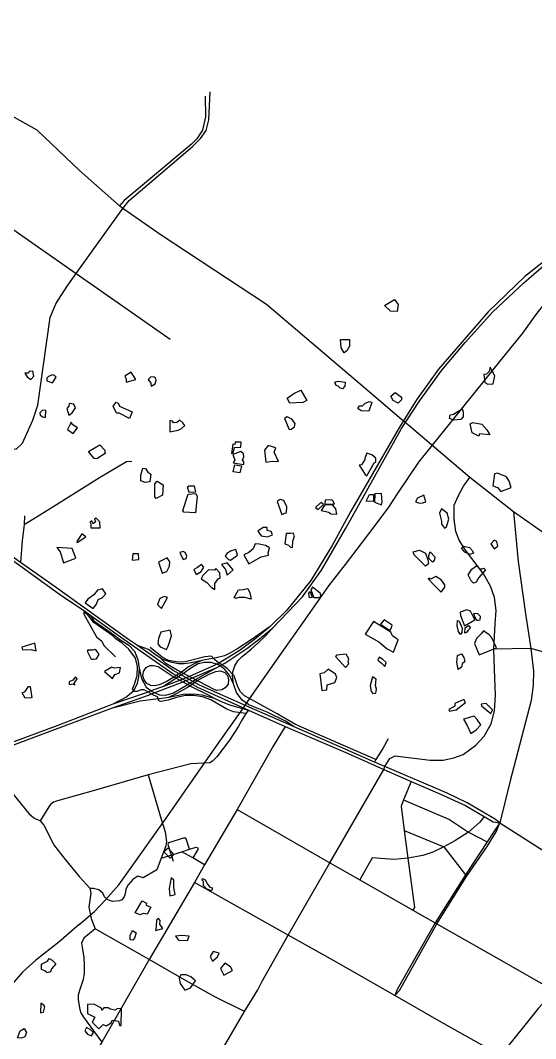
# Model space of a CAD drawing. Header units: millimetres. Extents: x 170 to 95391, y -643 to 69125.
# Drawn here: x 56792 to 59911, y 21132 to 27292 of the extents above; entities that cross this region are included whole.
import ezdxf

# ---------------------------------------------------------------- set-up
doc = ezdxf.new("R2010")
doc.units = ezdxf.units.MM
for name, color, linetype in [('railways', 4, 'Continuous'), ('roads_1', 1, 'Continuous'), ('roads_2', 2, 'Continuous'), ('roads_3', 3, 'Continuous'), ('water', 7, 'Continuous')]:
    doc.layers.add(name, color=color, linetype=linetype)

msp = doc.modelspace()

# ---------------------------------------------------------------- linework, layer by layer
at = {"layer": 'railways'}
for points in [[(59736.44, 25280.32), (59834.51, 25399.87), (59913.39, 25511.73), (59995.93, 25616.05), (60105.39, 25746.77), (60164.05, 25808.42)], [(59074.86, 24426.73), (59204.26, 24619.21), (59736.44, 25280.32)], [(58193.59, 23207.24), (58372.96, 23463.66), (58503.85, 23649.39), (58658.77, 23870.87), (58759, 24000.65), (58934.52, 24227.13), (59022.85, 24347.77), (59074.86, 24426.73)], [(57148.13, 21821.28), (57240.8, 21901.47), (57307.69, 21970.59), (57387.08, 22062.14), (57547.83, 22286.32), (57683.43, 22479.19), (57836.31, 22697.65), (58000.08, 22930.37), (58127.47, 23113.7), (58193.59, 23207.24)], [(57148.13, 21821.28), (57023.86, 21714.7), (56884.65, 21606.19), (56805.47, 21534.23), (56702.64, 21417.12), (56647.99, 21334.6), (56574.55, 21215.36), (56511.99, 21096.66), (56423.26, 20929.41), (56308.97, 20717.3), (56202.37, 20512.16), (56103.89, 20338.43), (56057.04, 20278.24), (55987.43, 20190.71), (55919.58, 20121.72)]]:
    msp.add_lwpolyline(points, dxfattribs=at)
at = {"layer": 'roads_1'}
for points in [[(61592.38, 27292.23), (61523.51, 27152.53), (61410.17, 26978.33), (61290.97, 26848.18), (61130.62, 26717.31), (60702.72, 26394.4), (60174.1, 26000.62), (59845.15, 25743.04), (59623.47, 25528.7), (59322.66, 25182.88), (59189.04, 24997.12), (59086.83, 24831.57), (58790.7, 24318.14), (58679.1, 24114.88), (58549.98, 23902.92), (58405.67, 23723.81), (58304.73, 23625.19)], [(58028.91, 23402.53), (58168.7, 23496.67), (58238.95, 23549.59), (58320.93, 23617.64), (58499.88, 23805), (58614.22, 23964.87), (58762.18, 24219.7), (59099.54, 24822.93), (59206.25, 24985.38), (59343.18, 25176.59), (59485.32, 25343.41), (59652.27, 25528.49), (59838.7, 25705.22), (60005.34, 25848.32), (60217.37, 26010.54), (60420.03, 26159.52), (60850.64, 26487.81), (61213.15, 26752.55), (61314.56, 26838.81), (61429.62, 26964.9), (61529.4, 27114.62), (61585.73, 27225.76), (61609.23, 27283.68)], [(57212.65, 23695.96), (57237.07, 23658.92), (57335.33, 23590.63), (57400.19, 23542.41), (57449.28, 23511.12), (57482.03, 23476.02), (57503.33, 23424.56), (57511.07, 23373.7), (57507.18, 23320.11), (57499.06, 23280.62), (57483.48, 23246.06)], [(58304.73, 23625.19), (58188.27, 23544.75), (58102.97, 23487.53), (58059.68, 23463.42), (58027.68, 23448.29), (57976.04, 23435.24)], [(58304.73, 23625.19), (58208.88, 23546.08), (58115.58, 23477.8), (58008.1, 23412.15)], [(58078.41, 23351.18), (58089.47, 23386.93), (58108.21, 23417.51), (58135.15, 23442.9), (58188.99, 23488.56), (58229.27, 23524.48), (58276, 23568.79), (58320.93, 23617.64)], [(57865.97, 23299.39), (57939.42, 23337.88), (57974.92, 23353.36), (58003.23, 23356.22), (58028.99, 23346.94), (58045.73, 23329.28), (58052.22, 23302.62), (58048.95, 23277.06), (58031.79, 23253.12), (58010.72, 23242.14), (57981.89, 23238.78), (57964.85, 23243.89), (57740.91, 23360.22), (57672.81, 23401.66), (57639.09, 23433.13), (57601.73, 23459.01), (57567.05, 23485.51), (57500.36, 23510.05)], [(57953.48, 23431.44), (57891.05, 23419.49), (57827.66, 23404.61), (57783.38, 23399.31), (57748.4, 23398.54), (57700.12, 23408.63), (57665.35, 23422.32), (57639.09, 23433.13)], [(57891.05, 23419.49), (57847.19, 23401.91), (57810.1, 23381.83), (57773.27, 23352.8)], [(57976.04, 23435.24), (57953.48, 23431.44)], [(58008.1, 23412.15), (57961.8, 23387.69)], [(57511.07, 23373.7), (57524.59, 23310.77), (57552.91, 23258.73), (57590.37, 23231.44), (57633.85, 23212.06), (57671.89, 23209.72), (57719.43, 23224.34), (57786.5, 23264.66)], [(57714.95, 23313.95), (57674.03, 23290.07), (57632.75, 23271.96), (57603.38, 23266.55), (57581.89, 23267.85), (57557.3, 23280.83), (57540.88, 23301.81), (57532.84, 23326.95), (57537.67, 23353.02), (57553.79, 23376.45), (57578.16, 23388.68), (57597.71, 23390.06), (57625.34, 23383.6), (57710.45, 23326.73), (57824.65, 23261.95), (57929.22, 23212.54), (57965.59, 23191.29)], [(57773.27, 23352.8), (57714.95, 23313.95)], [(58080.94, 23277.96), (58057.16, 23330.86), (58028.51, 23365.75), (57991.26, 23392.26), (57947.03, 23407.31), (57905.87, 23407.61), (57868.25, 23398.17), (57823.83, 23373.42), (57785.14, 23345.68)], [(57961.8, 23387.69), (57818.79, 23324.47)], [(57833.34, 23313.66), (57981.17, 23377.69)], [(57852.65, 23305.12), (57981.17, 23377.69)], [(57981.17, 23377.69), (58028.91, 23402.53)], [(58075.05, 23329.58), (58078.41, 23351.18)], [(57745.58, 23295.15), (57657.45, 23262.43), (57594.36, 23239.02)], [(57726.73, 23306.7), (57657.45, 23262.43)], [(57785.14, 23345.68), (57726.73, 23306.7)], [(57818.79, 23324.47), (57745.58, 23295.15)], [(57761.49, 23284.67), (57833.34, 23313.66)], [(57786.5, 23264.66), (57852.65, 23305.12)], [(57801.36, 23256.88), (57865.97, 23299.39)], [(58449.76, 23017.93), (58396.71, 23052.29), (58284.93, 23107.03), (58175.59, 23151.74), (58134.74, 23178.78), (58099.09, 23226.65), (58080.94, 23277.96), (58075.05, 23329.58)], [(57483.48, 23246.06), (57465.83, 23225.21)], [(57594.36, 23239.02), (57546.19, 23221.17)], [(57567.54, 23210.12), (57612.48, 23226.96)], [(57612.48, 23226.96), (57761.49, 23284.67)], [(57690.83, 23196.79), (57741.01, 23221.62), (57801.36, 23256.88)], [(57546.19, 23221.17), (57352.32, 23155.78), (57018.76, 23025.71), (56713.38, 22913.34), (56419.46, 22821.39), (56044.23, 22726.96), (55679.57, 22670.35), (55291.4, 22634.42), (54908.41, 22602.55), (54559.35, 22569.4), (54200.04, 22541.47), (53764.51, 22502.88), (53227.07, 22458.97), (52887.07, 22448.43), (52636.45, 22449.89), (52457.39, 22460.63), (52101.69, 22492.43), (51701.74, 22530.43), (51298.61, 22556.18), (50950.76, 22545.67), (50583.08, 22502.57), (50178.06, 22423.95), (49865.84, 22368.13)], [(51989.5, 22487.19), (52093.64, 22477.48), (52458.36, 22444.24), (52633.39, 22435.25), (52897.75, 22425.2), (53262.99, 22447.43), (53553.3, 22466.66), (53938.36, 22498.47), (54441.85, 22543.7), (54894.89, 22584.23), (55451.88, 22631.14), (55689.72, 22651.85), (56012.16, 22704.69), (56224.47, 22752.21), (56459.51, 22811.86), (56697.77, 22889.92), (57350.05, 23131.97), (57567.54, 23210.12)], [(57350.05, 23131.97), (57516.79, 23174.54), (57611.02, 23186.64)], [(57465.83, 23225.21), (57435.29, 23199.33), (57352.32, 23155.78)], [(57611.02, 23186.64), (57634.7, 23188.51)], [(57634.7, 23188.51), (57690.83, 23196.79), (57778, 23214.7), (57838.21, 23218.34), (57891.05, 23212.2), (57965.59, 23191.29), (58003.37, 23173.5), (58056.75, 23150.57), (58172.26, 23118.49)]]:
    msp.add_lwpolyline(points, dxfattribs=at)
at = {"layer": 'roads_2'}
for points in [[(59085.74, 24888.78), (58917.29, 25032.31), (58281.47, 25573.33), (57644.8, 25993.58), (57411.21, 26153.05), (57405.33, 26157.06), (57391.73, 26169.16), (57149.9, 26384.14), (56892.53, 26627.59), (56425.51, 26889.01), (56189.64, 27001.43), (56121.21, 27034.06), (55986.82, 27087.2)], [(59145.61, 24838.26), (59085.74, 24888.78)], [(60012.98, 24154.25), (59776.81, 24318.41), (59512.99, 24525.89), (59145.61, 24838.26)], [(56816.76, 24294.18), (56815.35, 24243.01), (56803.28, 24142.79), (56793.36, 24012.72)], [(59693.89, 22437.58), (59662.61, 22462.3), (59496.42, 22558.52), (59374.51, 22616.35), (58997.57, 22777.27), (58935.5, 22804.79), (58758.11, 22883.45), (58449.76, 23017.93), (58177.02, 23136.88), (57876.14, 23269.25), (57715.7, 23359.37), (57500.36, 23510.05), (57445.61, 23547.21), (56995.35, 23868.94), (56793.36, 24012.72), (56511.34, 24213.46)], [(56501.98, 24200.22), (57028.94, 23820.58), (57181.63, 23718.4), (57212.65, 23695.96), (57397.05, 23562.6), (57714.64, 23341.65), (57864.87, 23258.61), (58172.26, 23118.49), (58393.77, 23020.11), (58776.95, 22856.69), (58991.27, 22760.43), (59158.21, 22687.99), (59331.16, 22612.95), (59486.53, 22541.7), (59598.9, 22475.35), (59653.11, 22443.35), (59693.89, 22437.58)], [(56693.17, 22676.53), (56843.05, 22494.2), (56872.7, 22468.37), (56911.5, 22448.35), (56933.06, 22422.88), (56945.23, 22400.26), (56977.66, 22333.47), (56999, 22298.5), (57065.24, 22213.03), (57147.83, 22112.07), (57213.72, 22040.51), (57215.15, 22031.72), (57219.11, 22011.21), (57206.28, 21926.12), (57220.5, 21858.85), (57243.97, 21795.42), (57175.74, 21739.09), (57162.31, 21709.6), (57165.21, 21683.98), (57176.06, 21622.46), (57178.81, 21577.39), (57178.42, 21525.18), (57171.98, 21488.37), (57148.85, 21423), (57142.46, 21394.39), (57142.25, 21366.74), (57151.07, 21307.29), (57158.12, 21286.76), (57173.37, 21262.07), (57285.18, 21110.62)], [(58103.81, 22517.2), (58666.11, 22195.12), (58846.07, 22092.78), (59168.03, 21909.71), (59301.99, 21832.37), (59313.19, 21825.91), (59733.24, 21587.74), (60024.37, 21420.41)], [(59693.89, 22437.58), (59966.85, 22264.48), (60215.17, 22116.8), (60402.98, 22007.04), (61134.55, 21553.99), (61551.98, 21323.19), (61632.1, 21274.75), (62576.15, 20837.88), (62920.52, 20689.97), (63383.06, 20474.27), (63571.32, 20386.48), (63605.77, 20371.55), (63779.25, 20296.37), (64184.16, 20101.29), (65006.44, 19736.69), (65241.75, 19498.48), (65471.91, 19261.36)], [(59698.42, 21029.59), (59325.8, 21240.03), (59058.6, 21392.64), (58687.4, 21604.08), (58413.88, 21757.24), (57845.58, 22076.65)]]:
    msp.add_lwpolyline(points, dxfattribs=at)
at = {"layer": 'roads_3'}
for points in [[(55313.28, 27036.16), (55514.3, 26898.97), (55834.5, 26673.43), (56189.48, 26442.79), (56456.49, 26231.76), (56457.91, 26230.76), (56801.29, 25989.67), (57130.16, 25760.11), (57697.66, 25362.72)], [(56733.16, 24703.53), (56766.3, 24697.79), (56805.29, 24733.81), (56867.19, 24874.23), (56897.73, 24963.17), (56971.88, 25494.76), (57007.06, 25577.05), (57075.61, 25683.85), (57130.16, 25760.11), (57411.21, 26153.05), (57450.89, 26202.29), (57834.15, 26528.36), (57882.65, 26577.3), (57917, 26626.35), (57933.04, 26690.33), (57939.97, 26860.02)], [(57910.74, 26833.48), (57911.94, 26708.1), (57894.35, 26627.23), (57859.29, 26576.07), (57827.19, 26543.91), (57504.51, 26273.03), (57420.46, 26203.22), (57391.73, 26169.16)], [(56815.35, 24243.01), (56893.89, 24290.53), (57009.65, 24363.37), (57271.14, 24526.21), (57434.41, 24623.26), (57466.32, 24626.09)], [(58012.63, 21064.42), (58148.59, 21295.38), (58229.73, 21427.24), (58252.73, 21474.68), (58413.88, 21757.24), (58666.11, 22195.12), (58991.27, 22760.43), (58997.57, 22777.27), (59028.17, 22826.06), (59059.78, 22843.36), (59271.94, 22816.09), (59350.76, 22816.16), (59415.06, 22829.89), (59472.83, 22850.46), (59549.36, 22906.21), (59600.18, 22961.64), (59641.46, 23035.68), (59663.02, 23114.73), (59668.33, 23208.88), (59662.9, 23366.69), (59657.86, 23487.63), (59666.33, 23641.4), (59672.06, 23722.21), (59661.92, 23799.72), (59637.75, 23870.02), (59595.06, 23943.01), (59485.52, 24087.63), (59448.3, 24146.61), (59427.6, 24199.47), (59416.93, 24274.93), (59417.95, 24358.2), (59442.53, 24412.78), (59474.35, 24473.96), (59512.99, 24525.89)], [(59776.81, 24318.41), (59805.99, 24018.76), (59848.97, 23702.14), (59881.25, 23492.59), (59897.78, 23354.12), (59896.67, 23270.19), (59883.65, 23177.64), (59825.44, 22954.37), (59757.7, 22692.26), (59693.89, 22437.58)], [(60815.13, 23814.25), (60803.32, 23652.29), (60780.2, 23383.09), (60768.69, 23212.21), (60731.93, 22818.86), (60714.77, 22578.39), (60702.93, 22433.61), (60615.11, 22310.37), (60402.98, 22007.04), (60194.01, 21686.93), (60182.46, 21668.97), (60024.37, 21420.41), (59927.28, 21313.81), (59698.42, 21029.59), (59441.34, 20784.05)], [(57181.63, 23718.4), (57176.69, 23711.96), (57175.05, 23698.67), (57251.66, 23563.5), (57284.4, 23535.59), (57296.66, 23511.06), (57367.13, 23441.43)], [(58157.19, 23098.12), (58081.65, 23109.43), (58041.23, 23124.7), (57944.42, 23180.7), (57893.64, 23199.51), (57839.68, 23208.1), (57788.64, 23206.82), (57730, 23192.53), (57686.17, 23178.53), (57641.35, 23170.67), (57629.97, 23175.23), (57620.98, 23198.97), (57597.92, 23210.41), (57540.43, 23241.41), (57522.44, 23242.07), (57496.12, 23230.99), (57481.72, 23232.13), (57469.59, 23247.7), (57483.07, 23275.62), (57498.39, 23328.75), (57500.43, 23382.09), (57488.36, 23433.24), (57449.17, 23488.3), (57409.81, 23522.38), (57369.39, 23550.83), (57351.53, 23569.38), (57235.45, 23649.21), (57198.78, 23697.08), (57176.69, 23711.96)], [(58943.26, 22821.05), (58715.16, 22920.11), (58456.62, 23032.44), (58346.08, 23096.86), (58193.3, 23181.29), (58148.31, 23205.81), (58125.24, 23229.4), (58109.1, 23259.33), (58085.84, 23327.46), (58043.47, 23371.79), (57981.12, 23412.3), (57966.29, 23424.7), (57947.83, 23445.69), (57907.67, 23441.38), (57837.16, 23423.09), (57788.61, 23410.53), (57746.52, 23409.44), (57688.98, 23419.59), (57650.97, 23439.2), (57576.8, 23497.07)], [(60645.63, 23267.86), (60199.01, 23399.57), (60096.39, 23432.03), (59881.25, 23492.59), (59657.86, 23487.63)], [(58172.26, 23118.49), (58157.19, 23098.12), (58131.69, 23058.39), (58110.91, 23017.2), (58057.23, 22937.63), (57981.38, 22836.83), (57955.56, 22809.52), (57939.55, 22800.41), (57823.75, 22794.62), (57565.92, 22726.8), (57247.42, 22634.6), (57016.98, 22571.31), (56991.7, 22561.26), (56974.62, 22548.09), (56963.12, 22533.71), (56911.5, 22448.35)], [(58393.77, 23020.11), (58322.01, 22902.01), (58103.81, 22517.2), (57906.42, 22182.81), (57845.58, 22076.65), (57571.08, 21609.38), (57285.18, 21110.62), (57216.53, 20994.49), (57077.39, 20755.92), (56904.33, 20457.19)], [(59018.76, 22946.42), (58986.95, 22887.27), (58943.26, 22821.05), (58935.5, 22804.79)], [(57565.92, 22726.8), (57644.8, 22458.62), (57667.39, 22383.2), (57672.23, 22355.39), (57675.67, 22320.18), (57669.8, 22292.07), (57644.55, 22222.82), (57618.76, 22152.05), (57535.68, 22105.19), (57502.2, 22114.02), (57473.24, 22094.27), (57444.8, 22061.84), (57430.73, 22036.87), (57425.88, 22007.72), (57421.01, 21989.72), (57405.96, 21971.4), (57392.01, 21964.33), (57349.81, 21961.07), (57321.07, 21972.03), (57300.11, 21989.59), (57290.5, 22011.67), (57266.98, 22031.31), (57235.14, 22039.74), (57213.72, 22040.51)], [(59158.21, 22687.99), (59111.85, 22575.98), (59096.13, 22538.02), (59115.51, 22391.52), (59137.65, 22224.14), (59177.81, 21924.82), (59168.03, 21909.71)], [(59111.85, 22575.98), (59389.73, 22456.61), (59504.49, 22380.95), (59618.19, 22323.18)], [(59598.9, 22475.35), (59572.23, 22441.76), (59504.49, 22380.95), (59422.21, 22327.68), (59356.1, 22291.3), (59288.05, 22259.68), (59228.13, 22240.02), (59137.65, 22224.14), (59052.01, 22215.19), (58920.88, 22224.86), (58846.07, 22092.78)], [(59058.6, 21392.64), (59086.86, 21423.51), (59220.3, 21660.58), (59313.19, 21825.91), (59493.03, 22112.39), (59616.94, 22293.5), (59671.7, 22381.79), (59693.89, 22437.58)], [(59693.89, 22437.58), (59659.56, 22386.02), (59618.19, 22323.18), (59485.76, 22121.88), (59301.99, 21832.37), (59073.4, 21429.49), (59058.6, 21392.64)], [(59115.51, 22391.52), (59356.1, 22291.3), (59485.76, 22121.88), (59493.03, 22112.39)], [(57816.18, 22276.99), (57795.58, 22340.65), (57784.93, 22347), (57688.49, 22315.47), (57684.21, 22306.16), (57703.91, 22244.2), (57715.87, 22205.59)], [(57644.55, 22222.82), (57768.73, 22262.02), (57816.18, 22276.99), (57855.91, 22289.53), (57865.15, 22285.87), (57866.62, 22276.14), (57835.88, 22224.67)], [(57906.42, 22182.81), (57835.88, 22224.67), (57768.73, 22262.02)], [(58148.59, 21295.38), (57972.15, 21382.05), (57794.97, 21481.78), (57571.08, 21609.38), (57243.97, 21795.42)]]:
    msp.add_lwpolyline(points, dxfattribs=at)
at = {"layer": 'water'}
for points in [[(59056.23, 25602.99), (59079.73, 25574.1), (59073.22, 25530.04), (59033.05, 25533.41), (58995.15, 25566.51), (59056.23, 25602.99)], [(58784.42, 25361.9), (58784.12, 25321.89), (58768.45, 25293.3), (58752.9, 25281.1), (58734.57, 25312), (58729.79, 25362.3), (58784.42, 25361.9)], [(56854.07, 25118.44), (56872.69, 25138.97), (56867.53, 25168.85), (56842.91, 25168.27), (56841.3, 25158.34), (56818.97, 25156.97), (56833.44, 25136.19), (56854.07, 25118.44)], [(56986.22, 25098.3), (57008.8, 25133.34), (56998.11, 25144.14), (56985.82, 25147.29), (56961.91, 25137.53), (56951.83, 25127.65), (56951.71, 25111.59), (56986.22, 25098.3)], [(57490.24, 25119.79), (57462.88, 25164.39), (57423.47, 25140.19), (57431.81, 25122.53), (57432.43, 25104.15), (57490.24, 25119.79)], [(59654.49, 25094), (59663.09, 25142.15), (59635.64, 25194.66), (59629.25, 25167.01), (59612.65, 25151.74), (59597.17, 25149.81), (59604.03, 25100.51), (59622.52, 25091.16), (59654.49, 25094)], [(57565.63, 25120), (57581.61, 25097.69), (57583.01, 25078.53), (57606.95, 25092.91), (57614.05, 25114.28), (57612.6, 25125.77), (57601.11, 25132.75), (57581.12, 25135.19), (57565.63, 25120)], [(58757.81, 25102.76), (58756.87, 25079.04), (58742.14, 25063.08), (58727.55, 25067.01), (58716.09, 25079.34), (58703.83, 25084.02), (58694.73, 25102.46), (58714.77, 25108.43), (58757.81, 25102.76)], [(58407.1, 25007.37), (58447.3, 25033.87), (58489.77, 25054.98), (58526.22, 24991.95), (58500.75, 24979.89), (58423.79, 24975.87), (58407.1, 25007.37)], [(59061.16, 25041.29), (59099.09, 25013.31), (59099.99, 24995.87), (59079.23, 24976.53), (59049.45, 24992.13), (59034.18, 25017.89), (59061.16, 25041.29)], [(57125.88, 24948.01), (57115.28, 24971.04), (57087.6, 24973.56), (57084.4, 24957.5), (57071.99, 24944.59), (57085.54, 24903.92), (57105.65, 24917.54), (57116.55, 24935.07), (57125.88, 24948.01)], [(57468.78, 24924.78), (57451.56, 24883.58), (57390.25, 24915.41), (57374.09, 24915.53), (57353.64, 24957.78), (57371.51, 24982.15), (57385.31, 24974.39), (57392.12, 24959.03), (57468.78, 24924.78)], [(58906.19, 24986.86), (58919.22, 24979.89), (58900.38, 24927.2), (58855, 24930.59), (58834.35, 24944.52), (58845.23, 24960.52), (58862.91, 24959.63), (58879.95, 24975.57), (58906.19, 24986.86)], [(56943.12, 24889.68), (56946.51, 24930.98), (56925.77, 24934.21), (56910.25, 24917.48), (56911.69, 24902.93), (56926.99, 24892.86), (56943.12, 24889.68)], [(58431.87, 24818.9), (58451.98, 24834.05), (58454.42, 24853.18), (58435.39, 24878.57), (58407.79, 24892.55), (58390.81, 24883.49), (58418.01, 24817.47), (58431.87, 24818.9)], [(59389.08, 24883.61), (59394.4, 24906.14), (59414, 24909.08), (59465.78, 24941.52), (59472.86, 24923.01), (59472.65, 24894.3), (59459.13, 24876.96), (59414.78, 24874.19), (59389.08, 24883.61)], [(57138.05, 24827.75), (57108.95, 24845.58), (57099.07, 24860.96), (57077.19, 24815.96), (57111.63, 24791.97), (57138.05, 24827.75)], [(57696.09, 24871.8), (57695.57, 24802.16), (57746.42, 24812.49), (57768.04, 24823.05), (57788.17, 24841.26), (57775.98, 24857.42), (57757.65, 24873.64), (57738.3, 24858.48), (57718.29, 24857.1), (57712.2, 24866.33), (57696.09, 24871.8)], [(59634.73, 24785.42), (59570.86, 24789.98), (59567.66, 24776.68), (59527.6, 24796.45), (59514.6, 24851.93), (59530.13, 24860.03), (59585.7, 24848.34), (59616.39, 24815.3), (59634.73, 24785.42)], [(57273.42, 24723.41), (57301.66, 24693.34), (57304.58, 24671.13), (57255.11, 24639.35), (57238.19, 24641), (57203.9, 24684.12), (57273.42, 24723.41)], [(58080.01, 24673.01), (58087.2, 24708.93), (58126.45, 24710.94), (58127.42, 24740.01), (58091.28, 24740.27), (58089.63, 24726.51), (58077.34, 24727.38), (58069.23, 24670.79), (58080.01, 24673.01)], [(58355.04, 24624.29), (58328.52, 24678.83), (58337.95, 24705.55), (58291.14, 24720.43), (58269.38, 24691.51), (58277.32, 24620.28), (58318.14, 24626.09), (58355.04, 24624.29)], [(58127.01, 24684.14), (58077.65, 24665.38), (58089.7, 24630.84), (58080.35, 24615.59), (58143.35, 24604.42), (58147.31, 24619.7), (58135.86, 24631.26), (58145.24, 24651.1), (58143.07, 24670.25), (58127.01, 24684.14)], [(58841.82, 24600.81), (58878.34, 24544.66), (58889.81, 24536.16), (58932.7, 24615.46), (58943.5, 24619.97), (58944.45, 24644.44), (58919.98, 24663.76), (58890.06, 24674.7), (58877.52, 24644.17), (58877.46, 24634.98), (58856.45, 24602.23), (58841.82, 24600.81)], [(57580.58, 24546.6), (57576.39, 24499.94), (57546.36, 24495.58), (57520.27, 24505.72), (57520.53, 24540.16), (57533.16, 24582.17), (57549.29, 24580.5), (57562.99, 24559.74), (57580.58, 24546.6)], [(58089.5, 24604.04), (58130.22, 24596.86), (58120.67, 24554.84), (58079.18, 24560.5), (58089.5, 24604.04)], [(59662.9, 24548.29), (59652.07, 24475.54), (59680.86, 24466.1), (59701.29, 24441.35), (59763.33, 24466.53), (59751.24, 24504.57), (59733.9, 24530.33), (59680.45, 24552.26), (59662.9, 24548.29)], [(57656.27, 24482.5), (57651.19, 24420.55), (57613.33, 24398.63), (57606.48, 24409.4), (57605.53, 24489.02), (57619.5, 24504.21), (57656.27, 24482.5)], [(57852.1, 24438.19), (57813.61, 24435.41), (57803.1, 24469.93), (57813.92, 24476.74), (57844.69, 24475.76), (57852.1, 24438.19)], [(57781.19, 24316.24), (57775.12, 24327.77), (57806.62, 24425.52), (57853.58, 24429.76), (57861.91, 24412.09), (57851.94, 24312.66), (57781.19, 24316.24)], [(58929.75, 24423.35), (58929.45, 24382.03), (58884.85, 24383.87), (58905.91, 24423.53), (58929.75, 24423.35)], [(58977.77, 24361.77), (58980.96, 24376.29), (58977.49, 24429.12), (58936.71, 24427.89), (58936.34, 24377.38), (58977.77, 24361.77)], [(59247.15, 24379.71), (59233.6, 24420.36), (59196.53, 24400.73), (59183.3, 24380.17), (59208.63, 24371.56), (59227.88, 24373.72), (59247.15, 24379.71)], [(58374.98, 24302.67), (58402.77, 24313.95), (58405.33, 24349.91), (58386.38, 24387.54), (58364.11, 24393.07), (58347.09, 24380.95), (58374.98, 24302.67)], [(58595.22, 24332.43), (58626.99, 24363.58), (58610.15, 24375.95), (58578.38, 24344.03), (58595.22, 24332.43)], [(58613.65, 24327.7), (58659.72, 24315.88), (58670.42, 24306.61), (58708.1, 24304.81), (58701.41, 24337.01), (58683.88, 24359.34), (58633.89, 24361.23), (58613.65, 24327.7)], [(58636.42, 24390.3), (58634.72, 24368.11), (58692.4, 24366.16), (58684.08, 24386.89), (58673.35, 24392.32), (58636.42, 24390.3)], [(59371.44, 24228.78), (59386.38, 24273.82), (59375.88, 24309.88), (59340.68, 24336.16), (59329.73, 24310.98), (59341.68, 24261.9), (59341.55, 24243.54), (59359.06, 24219.68), (59371.44, 24228.78)], [(57211.49, 24259.27), (57218.31, 24246.2), (57218.13, 24221.72), (57274.29, 24221.3), (57273.02, 24258.05), (57250.89, 24281.16), (57240.83, 24273.58), (57246.09, 24257.47), (57232.16, 24246.09), (57223.85, 24265.3), (57211.49, 24259.27)], [(58248.63, 24172.71), (58287.83, 24167.84), (58317.16, 24180.63), (58310.37, 24199.05), (58286.57, 24206.12), (58286.7, 24223.73), (58262.08, 24223.13), (58229.62, 24202.71), (58248.63, 24172.71)], [(57135.93, 24133.53), (57186.96, 24167.6), (57163.24, 24185.39), (57132.9, 24139.69), (57135.93, 24133.53)], [(58401.06, 24188.44), (58392.9, 24124.19), (58415.16, 24117.15), (58426.61, 24104.81), (58439.67, 24102.42), (58441.49, 24142.21), (58450.96, 24174.29), (58442.62, 24189.66), (58426.44, 24186.71), (58401.06, 24188.44)], [(57053.46, 24009.4), (57126.75, 24038.7), (57105.66, 24097.8), (57012.61, 24102.32), (57032.41, 24076.15), (57053.46, 24009.4)], [(58062.91, 24025.6), (58106.99, 24056.66), (58096.47, 24091.18), (58067.95, 24083.74), (58040.9, 24066.34), (58031.56, 24051.09), (58051.4, 24030.28), (58062.91, 24025.6)], [(58175.07, 24004.11), (58248.46, 24047.19), (58293.16, 24056.81), (58291.73, 24070.6), (58299.64, 24101.16), (58276.66, 24114.34), (58236.72, 24122.3), (58212.12, 24124.77), (58200.36, 24095.77), (58175.59, 24073.75), (58143.94, 24058.68), (58175.07, 24004.11)], [(59534.14, 24069.16), (59512.54, 24060.89), (59482.65, 24075.65), (59462.81, 24097.99), (59476.75, 24110.9), (59511.3, 24102.99), (59529.62, 24082.2), (59534.14, 24069.16)], [(59659.73, 24095.03), (59682.15, 24110.17), (59675.44, 24139.32), (59660.11, 24147.84), (59639.94, 24124.26), (59659.73, 24095.03)], [(57469.01, 24026.19), (57509.05, 24031.25), (57506.99, 24064.94), (57472.37, 24064.43), (57469.01, 24026.19)], [(57628.17, 24015.05), (57649.21, 23948.31), (57677.75, 23957.28), (57694.91, 23990.07), (57695.88, 24016.84), (57679.9, 24039.92), (57628.17, 24015.05)], [(57757.07, 24073.03), (57776.76, 24030.79), (57796.04, 24036.77), (57799.98, 24049.76), (57790.15, 24072.78), (57777.89, 24079), (57757.07, 24073.03)], [(59168.77, 24076.41), (59208.86, 24087.6), (59244.1, 24068.21), (59259.2, 24028.29), (59262.1, 24003.77), (59244.31, 23990.13), (59174.79, 24058), (59168.77, 24076.41)], [(59271.87, 24077.18), (59300.11, 24047.13), (59298.44, 24028), (59287.58, 24015.07), (59266.93, 24033.6), (59264.01, 24054.28), (59271.87, 24077.18)], [(57856.1, 23940.65), (57887, 23958.02), (57901.82, 23984.7), (57888.09, 24000.88), (57864.11, 23981.92), (57842.47, 23969.83), (57856.1, 23940.65)], [(57968.51, 23849.49), (57969.56, 23885.46), (57988.22, 23912.87), (58002.09, 23916.6), (57999.26, 23949.53), (57974.06, 23974.98), (57968.61, 23965.84), (57930.15, 23966.88), (57896.05, 23933.46), (57885.9, 23913.63), (57921.11, 23890.41), (57949.37, 23861.89), (57968.51, 23849.49)], [(58044.55, 23936.18), (58079.41, 23968.08), (58043.57, 24011.21), (58009.63, 23999.21), (58033.26, 23969.95), (58044.55, 23936.18)], [(59607.26, 23968.36), (59567.68, 23921.95), (59550.56, 23893), (59535.89, 23886.97), (59520.6, 23900.87), (59501.64, 23937.74), (59525.74, 23971.24), (59552.81, 23991.71), (59573.46, 23974.72), (59585, 23973.87), (59596.56, 23977.61), (59607.26, 23968.36)], [(59340.09, 23833.29), (59361.85, 23862.22), (59361.19, 23877.53), (59338.33, 23906.79), (59307.7, 23927.68), (59274.5, 23911.84), (59264.54, 23916.51), (59259.91, 23913.48), (59299.61, 23873.39), (59324.81, 23847.18), (59340.09, 23833.29)], [(57183.2, 23768.08), (57232.19, 23734.81), (57252.37, 23759.92), (57263.35, 23788.15), (57286.51, 23797.93), (57308.23, 23822.27), (57288.45, 23852.26), (57258.39, 23844.07), (57235.88, 23816.69), (57199.53, 23790.93), (57183.2, 23768.08)], [(58086.63, 23799.63), (58112.37, 23846.91), (58140.84, 23848.22), (58167.82, 23855.67), (58181.46, 23828.77), (58188.1, 23789.69), (58149.72, 23801.46), (58115.09, 23800.19), (58096.59, 23794.2), (58086.63, 23799.63)], [(58569, 23799.9), (58598.23, 23801.22), (58613.67, 23808.76), (58606.12, 23827.18), (58560.99, 23862.72), (58550.1, 23845.97), (58569, 23799.9)], [(57645.31, 23733.25), (57681.96, 23799.57), (57663.54, 23807.37), (57635.76, 23794.56), (57621.64, 23757.93), (57645.31, 23733.25)], [(58546.18, 23837.57), (58558.99, 23800.74), (58542.83, 23799.33), (58537.64, 23826.15), (58546.18, 23837.57)], [(59480.18, 23629.44), (59543.51, 23664.95), (59516.97, 23717.19), (59495.49, 23726.53), (59454.61, 23711.52), (59455.24, 23691.62), (59480.18, 23629.44)], [(58971.71, 23640.04), (59028.35, 23600.59), (59039.24, 23617.34), (59043.22, 23633.38), (58993.45, 23665.9), (58971.71, 23640.04)], [(59448.84, 23657.99), (59465.44, 23614.24), (59464.48, 23588.23), (59456.71, 23577.56), (59444.52, 23594.49), (59436.32, 23629.76), (59437.31, 23660.37), (59448.84, 23657.99)], [(59574.28, 23664.73), (59578.27, 23684.6), (59560.71, 23702.34), (59534.56, 23704.05), (59542.08, 23679.51), (59552.74, 23664.12), (59562.72, 23662.51), (59574.28, 23664.73)], [(57677.31, 23485.79), (57686.69, 23505.63), (57705.63, 23569.02), (57698.18, 23601.98), (57642.71, 23591.68), (57627.03, 23552.76), (57622.95, 23520.64), (57637.43, 23501.4), (57677.31, 23485.79)], [(58878.95, 23579.48), (58961.7, 23532.18), (59011.4, 23490.49), (59050.49, 23469.54), (59078.72, 23543.58), (59045.06, 23569.08), (59033.66, 23589.83), (58928.75, 23654.89), (58878.95, 23579.48)], [(59504.81, 23631.56), (59516.24, 23616.94), (59502.28, 23603.26), (59494.5, 23590.31), (59482.15, 23584.27), (59483.92, 23616.4), (59504.81, 23631.56)], [(59568.9, 23453.52), (59673.84, 23495.62), (59645.05, 23557.06), (59629.03, 23575.54), (59596.11, 23597.98), (59580.6, 23579.73), (59552.7, 23553.13), (59541.71, 23522.6), (59568.9, 23453.52)], [(56804.86, 23483.9), (56857.96, 23485.79), (56887.13, 23478.69), (56879.78, 23523.91), (56801.12, 23499.24), (56804.86, 23483.9)], [(57235.25, 23424.8), (57221.41, 23425.67), (57200.21, 23470.21), (57201.06, 23483.22), (57232.61, 23483.76), (57244.19, 23488.26), (57267.02, 23455.94), (57248.35, 23427.76), (57235.25, 23424.8)], [(58700.24, 23443.8), (58759.75, 23376), (58779.15, 23399.58), (58776.16, 23410.32), (58780.92, 23429.43), (58763.44, 23458.63), (58706.45, 23450.63), (58700.24, 23443.8)], [(58999.08, 23383.43), (59006.94, 23406.34), (58983.23, 23427.17), (58963.34, 23440.33), (58956.26, 23421.25), (58975.38, 23405.04), (58999.08, 23383.43)], [(59442.08, 23364.88), (59433.18, 23410.11), (59438.86, 23449.88), (59462, 23458.89), (59476.46, 23436.58), (59483.22, 23412.82), (59466.18, 23398.39), (59462.19, 23378.53), (59442.08, 23364.88)], [(57300.11, 23353.13), (57349.04, 23310.67), (57363.82, 23335.05), (57392.37, 23344.79), (57397.21, 23376.13), (57358.72, 23372.59), (57345.69, 23378.81), (57300.11, 23353.13)], [(58604.84, 23338.87), (58616.41, 23237.74), (58647.21, 23242.11), (58648.96, 23271.19), (58694.46, 23286.16), (58707.01, 23317.45), (58700.22, 23336.64), (58655.82, 23366.04), (58630.27, 23344.81), (58604.84, 23338.87)], [(57122.08, 23272.84), (57119.1, 23284.07), (57135.65, 23309.39), (57122.42, 23318.65), (57110, 23300.42), (57086.4, 23290.42), (57086.27, 23274.13), (57110.86, 23278.02), (57122.08, 23272.84)], [(58944.03, 23220.81), (58947.28, 23245.28), (58942.07, 23269.04), (58944.65, 23305.76), (58922.44, 23320.46), (58909.74, 23265.44), (58915.64, 23230.95), (58926.33, 23220.17), (58944.03, 23220.81)], [(56851.45, 23262.82), (56860.69, 23192.55), (56820.51, 23190.69), (56803.39, 23224.3), (56820.82, 23231.74), (56840.59, 23262.9), (56851.45, 23262.82)], [(59388.7, 23111.93), (59430.3, 23120.05), (59486.02, 23164.79), (59476.16, 23183.24), (59421.36, 23158.38), (59421.24, 23143.08), (59386.46, 23121.9), (59388.7, 23111.93)], [(59582.83, 23145.73), (59640.2, 23099.38), (59650.35, 23121.51), (59610.63, 23159.3), (59582.13, 23155.68), (59582.83, 23145.73)], [(59474.53, 23064.62), (59494.29, 23030.79), (59517.74, 22977.04), (59550.22, 22999.77), (59579.69, 23030.17), (59557.6, 23061.72), (59539.28, 23081.75), (59474.53, 23064.62)], [(57699.12, 22222.89), (57719.93, 22246.5), (57686.56, 22284.55), (57659.25, 22262.08), (57699.12, 22222.89)], [(57728.98, 22003.43), (57720.6, 22044.53), (57720.95, 22090.97), (57704.77, 22105.14), (57692.33, 22039.34), (57697.44, 21996.1), (57728.98, 22003.43)], [(57954.01, 22043.88), (57948.45, 22025.56), (57918.14, 22037.67), (57900.92, 22058.32), (57900.01, 22082.08), (57892.46, 22089.69), (57894.71, 22099.41), (57909.86, 22091.74), (57923.78, 22065.7), (57938.84, 22047.23), (57954.01, 22043.88)], [(57487.14, 21892.91), (57528.94, 21966.04), (57555.97, 21951.79), (57552.62, 21939.94), (57580.75, 21926.77), (57558.73, 21884.81), (57534.87, 21888.23), (57517.45, 21880.81), (57487.14, 21892.91)], [(57653.62, 21797.7), (57635.36, 21823.76), (57638.78, 21846.42), (57628.02, 21858.38), (57614.92, 21848.75), (57614.64, 21810.96), (57610.1, 21785.07), (57653.62, 21797.7)], [(57492.75, 21771.91), (57481.65, 21739.59), (57471.8, 21727.78), (57455.52, 21728.98), (57456.8, 21754.89), (57470.04, 21785.04), (57492.75, 21771.91)], [(57748.64, 21726.8), (57802.91, 21725.32), (57812.88, 21752.24), (57768.39, 21754.73), (57730.37, 21751.77), (57748.64, 21726.8)], [(57955.08, 21601.07), (57984.58, 21626.76), (57995.59, 21648.28), (57959.84, 21658.28), (57941.17, 21629.24), (57955.08, 21601.07)], [(57007.11, 21583.28), (56980.85, 21554.32), (56973.11, 21536.02), (56953.52, 21529.69), (56940.58, 21542.74), (56920.01, 21550.46), (56919.16, 21581.78), (56956.22, 21600.94), (56965.02, 21617.08), (56984.49, 21607.22), (57007.11, 21583.28)], [(58022.83, 21515.24), (58076.25, 21542.93), (58063.39, 21566.78), (58029.88, 21587.55), (58003.59, 21555.35), (58022.83, 21515.24)], [(57787.65, 21424.11), (57821.41, 21438.96), (57852.12, 21480.86), (57824.09, 21505.92), (57795.95, 21518.01), (57762.28, 21517.17), (57752.36, 21497.8), (57758.64, 21465.36), (57787.65, 21424.11)], [(56916.3, 21345.28), (56912.62, 21288.07), (56932.19, 21292.24), (56940.03, 21324.58), (56933.59, 21334.36), (56916.3, 21345.28)], [(57198.54, 21338.85), (57197.05, 21283.77), (57242.48, 21261.85), (57227.05, 21230.63), (57265.84, 21191.46), (57293.17, 21216.1), (57310.48, 21208.41), (57341.03, 21226.54), (57346.57, 21242.7), (57385.62, 21237.02), (57390.85, 21211.05), (57402.81, 21212.04), (57404.63, 21311.38), (57381.86, 21314.8), (57364.41, 21304.13), (57335.13, 21309.74), (57323.25, 21317.39), (57296.1, 21317.59), (57285.15, 21303.64), (57283.08, 21316.61), (57236.56, 21340.72), (57198.54, 21338.85)], [(56773.59, 21136.82), (56791.28, 21178.82), (56814.19, 21193.76), (56829.19, 21167.73), (56818.15, 21141.89), (56798.53, 21133.41), (56773.59, 21136.82)], [(57223.19, 21148.58), (57235.27, 21169.01), (57214.79, 21187.53), (57192.07, 21199.57), (57181.06, 21179.13), (57198.29, 21159.57), (57223.19, 21148.58)]]:
    msp.add_lwpolyline(points, close=True, dxfattribs=at)

doc.saveas('drawing.dxf')
